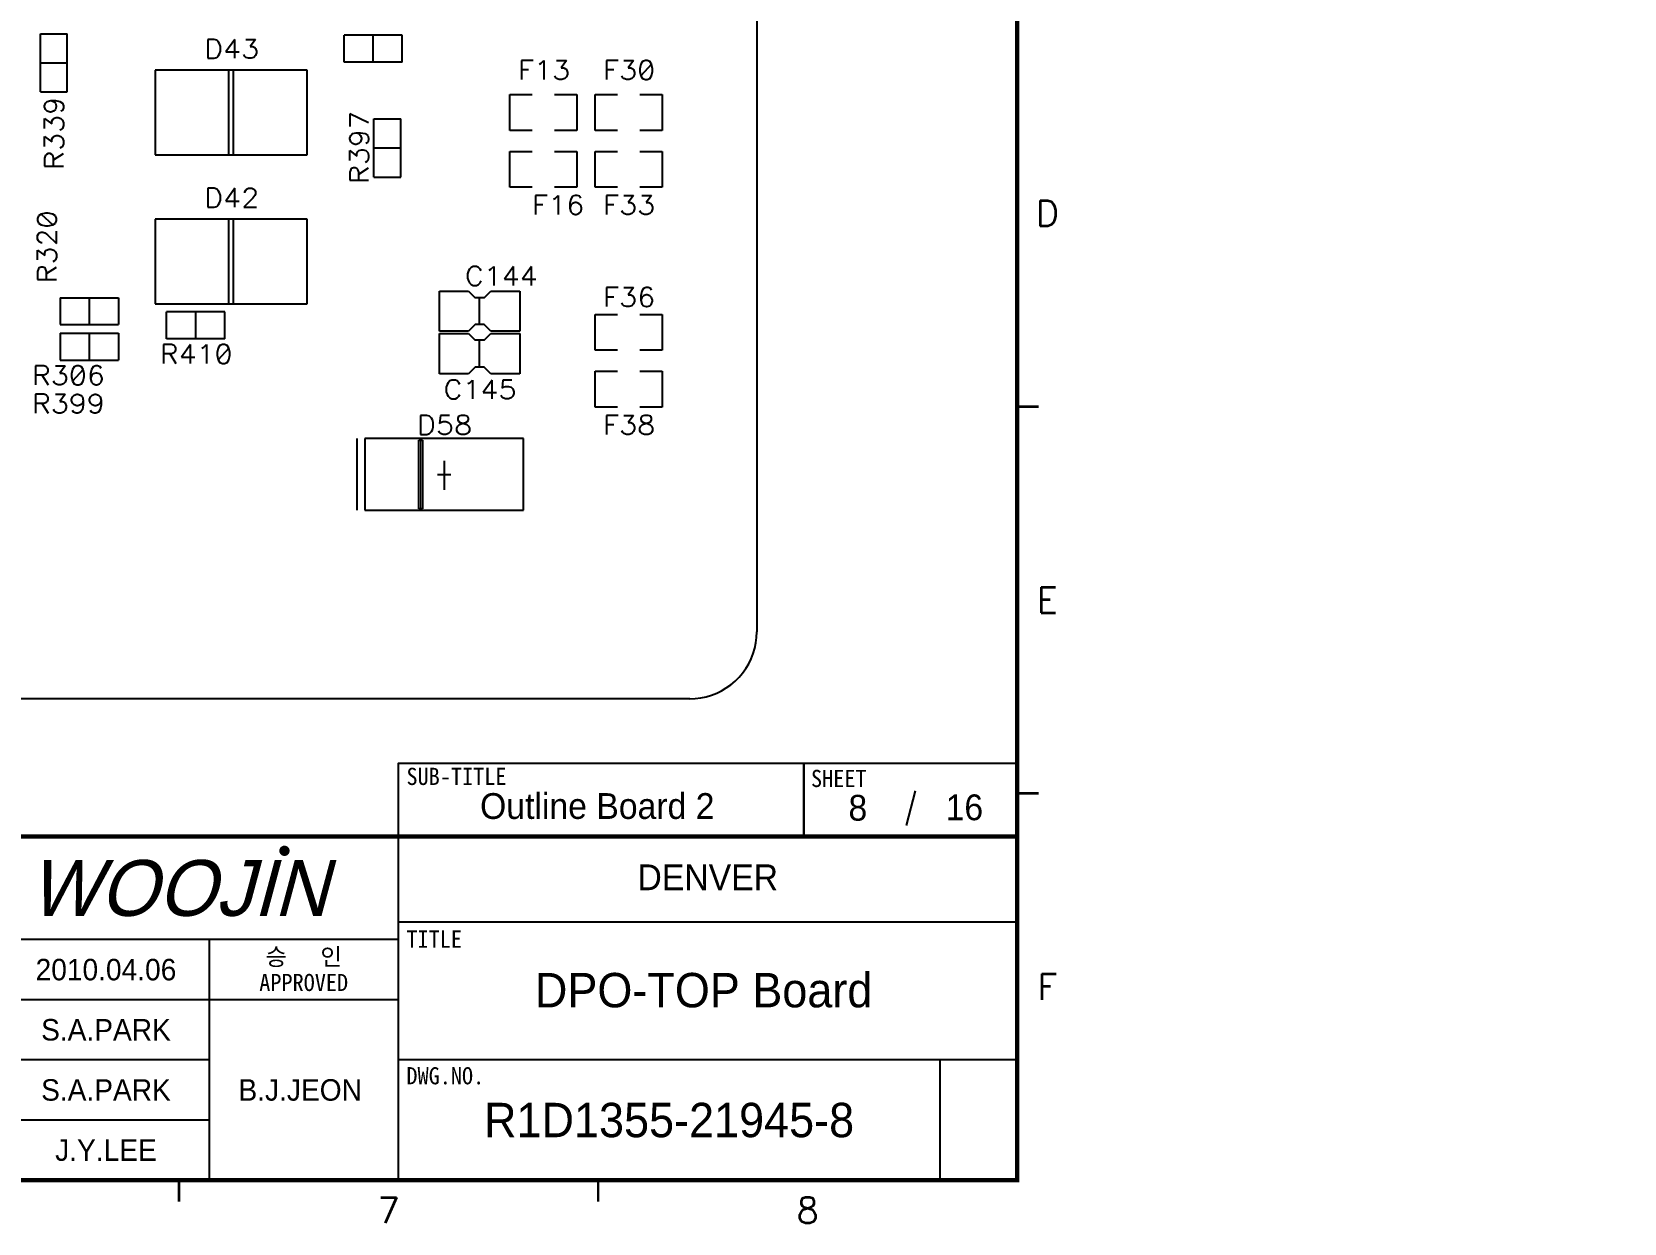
# Model space of a CAD drawing. Extents: x 295 to 953, y 10 to 290.
# Drawn here: x 767.4 to 952.6, y 10 to 148.6 of the extents above; entities that cross this region are included whole.
import ezdxf
from ezdxf.enums import TextEntityAlignment as Align

# ---------------------------------------------------------------- set-up
doc = ezdxf.new("R2010")
doc.units = 0
doc.header["$LTSCALE"] = 5
doc.header["$MEASUREMENT"] = 0
doc.layers.get('0').update_dxf_attribs({"linetype": 'CONTINUOUS', "lineweight": 25})
doc.layers.add('4', color=4, linetype='CONTINUOUS', lineweight=18)
doc.layers.add('6', color=6, linetype='CONTINUOUS', lineweight=13)
for name, color, linetype in [('DV-DPO-A6_BSK', 2, 'CONTINUOUS'), ('SHEET', 3, 'CONTINUOUS'), ('문자', 4, 'CONTINUOUS'), ('테두리', 3, 'CONTINUOUS')]:
    doc.layers.add(name, color=color, linetype=linetype)
doc.styles.add('MARK', font='ARLRDBD.TTF')
doc.styles.get("Standard").update_dxf_attribs({"font": 'simplex.shx'})
doc.styles.add('굴림', font='')
doc.styles.add('굴림체', font='')
doc.styles.get('굴림').set_extended_font_data('Gulim')
doc.styles.get('굴림체').set_extended_font_data('GulimChe')

# ---------------------------------------------------------------- blocks, each defined once
blk = doc.blocks.new('B')
at = {"layer": '문자'}
blk.add_hatch(color=256, dxfattribs=at).paths.add_polyline_path([(13.79, 10), (15.31, 6), (16.84, 10)])
at = {"color": 4, "const_width": 0.6}
blk.add_lwpolyline([(48.46, 10.32, 1), (49.06, 10.32, 1)], format="xyb", close=True, dxfattribs=at)
at = {"layer": '문자'}
for p, q in [((10.73, 2), (7.68, 10)), ((7.68, 10), (10.09, 10)), ((11.94, 5.16), (10.09, 10)), ((10.73, 10), (13.15, 10)), ((13.79, 2), (10.73, 10)), ((14.99, 5.16), (13.15, 10)), ((13.79, 10), (16.84, 10)), ((15.31, 6), (13.79, 10)), ((16.84, 10), (15.31, 6)), ((11.94, 5.16), (10.73, 2)), ((14.99, 5.16), (13.79, 2))]:
    blk.add_line(p, q, dxfattribs=at)
at = {"layer": '문자', "style": 'MARK', "oblique": 15}
blk.add_text('WOOJIN', height=6.5, dxfattribs=at).set_placement((36.4, 6), align=Align.MIDDLE_CENTER)
blk = doc.blocks.new('C')
at = {"layer": 'SHEET'}
for p, q in [((393.14, 60.3), (392.07, 56.28)), ((333, 55), (333, 15)), ((405, 45), (333, 45)), ((333, 43), (247, 43)), ((311, 43), (311, 15)), ((333, 36), (247, 36)), ((311, 29), (247, 29)), ((405, 29), (333, 29)), ((396, 29), (396, 15)), ((311, 22), (227, 22))]:
    blk.add_line(p, q, dxfattribs=at)
for points in [[(333, 55), (380.19, 55), (380.19, 63.49), (333, 63.49)], [(380.19, 55), (405, 55), (405, 63.49), (380.19, 63.49)]]:
    blk.add_lwpolyline(points, close=True, dxfattribs=at)
at = {"layer": '테두리'}
blk.add_line((405, 285), (405, 15), dxfattribs=at)
for points, const_width in [([(15, 285), (15, 15), (405, 15), (405, 285), (15, 285)], 0.5), ([(407.5, 105), (405, 105)], 0.3), ([(407.5, 60), (405, 60)], 0.3), ([(15, 55), (405, 55)], 0.5), ([(307.5, 12.5), (307.5, 15)], 0.3), ([(356.25, 12.5), (356.25, 15)], 0.3)]:
    blk.add_lwpolyline(points, dxfattribs=dict(at, const_width=const_width))
blk.add_blockref('B', (271, 43))
at = {"layer": '문자'}
for s, p in [('D', (408.5, 127.5)), ('E', (408.5, 82.5)), ('F', (408.5, 37.5)), ('7', (331.88, 11.5)), ('8', (380.62, 11.5))]:
    blk.add_text(s, height=3, dxfattribs=at).set_placement(p, align=Align.MIDDLE)
at = {"layer": '문자', "style": '굴림체'}
for s, p in [('SUB-TITLE', (339.77, 61.98)), ('SHEET', (384.24, 61.74)), ('승   인', (322, 41)), ('APPROVED', (322, 38))]:
    blk.add_text(s, height=2, dxfattribs=at).set_placement(p, align=Align.MIDDLE_CENTER)
for s, p in [('TITLE', (333.95, 42.05)), ('DWG.NO.', (333.95, 26.15))]:
    blk.add_text(s, height=2, dxfattribs=at).set_placement(p)

msp = doc.modelspace()

# ---------------------------------------------------------------- linework, layer by layer
at = {"layer": 'DV-DPO-A6_BSK', "color": 7}
for p, q in [((851.68, 267.3), (851.68, 78.8)), ((768.35, 141.62), (768.35, 148.38)), ((768.35, 148.38), (771.47, 148.38)), ((771.47, 141.62), (771.47, 148.38)), ((810.44, 148.21), (803.68, 148.21)), ((803.68, 145.09), (803.68, 148.21)), ((807.05, 145.09), (807.05, 148.21)), ((810.44, 145.09), (810.44, 148.21)), ((787.82, 147.73), (787.82, 145.53)), ((788.56, 147.73), (787.82, 147.73)), ((788.87, 147.63), (788.56, 147.73)), ((789.08, 147.41), (788.87, 147.63)), ((789.18, 147.2), (789.08, 147.41)), ((789.29, 146.89), (789.18, 147.2)), ((789.18, 146.05), (789.29, 146.36)), ((789.29, 146.36), (789.29, 146.89)), ((790.97, 147.73), (789.92, 146.26)), ((790.97, 145.53), (790.97, 147.73)), ((792.23, 147.73), (793.38, 147.73)), ((793.38, 147.73), (792.75, 146.89)), ((792.75, 146.89), (793.07, 146.89)), ((793.07, 146.89), (793.28, 146.79)), ((793.28, 146.79), (793.38, 146.68)), ((793.38, 146.68), (793.48, 146.36)), ((793.48, 146.36), (793.48, 146.16)), ((768.35, 145), (771.47, 145)), ((787.82, 145.53), (788.56, 145.53)), ((788.56, 145.53), (788.87, 145.63)), ((788.87, 145.63), (789.08, 145.84)), ((789.08, 145.84), (789.18, 146.05)), ((789.92, 146.26), (791.49, 146.26)), ((792.12, 145.74), (792.02, 145.95)), ((792.23, 145.63), (792.12, 145.74)), ((792.54, 145.53), (792.23, 145.63)), ((792.86, 145.53), (792.54, 145.53)), ((793.17, 145.63), (792.86, 145.53)), ((793.38, 145.84), (793.17, 145.63)), ((793.48, 146.16), (793.38, 145.84)), ((810.44, 145.09), (803.68, 145.09)), ((825.66, 145.26), (824.3, 145.26)), ((824.3, 145.26), (824.3, 143.05)), ((826.4, 144.84), (826.61, 144.94)), ((826.61, 144.94), (826.92, 145.26)), ((826.92, 145.26), (826.92, 143.05)), ((828.39, 145.26), (829.55, 145.26)), ((829.55, 145.26), (828.92, 144.42)), ((835.57, 145.26), (834.2, 145.26)), ((834.2, 145.26), (834.2, 143.05)), ((836.2, 145.26), (837.35, 145.26)), ((837.35, 145.26), (836.73, 144.42)), ((838.19, 144.84), (838.09, 144.31)), ((838.4, 145.15), (838.19, 144.84)), ((839.45, 144.84), (838.19, 143.47)), ((838.72, 145.26), (838.4, 145.15)), ((838.93, 145.26), (838.72, 145.26)), ((839.24, 145.15), (838.93, 145.26)), ((839.45, 144.84), (839.24, 145.15)), ((839.56, 144.31), (839.45, 144.84)), ((799.39, 144.16), (781.71, 144.16)), ((781.71, 144.16), (781.71, 134.28)), ((790.29, 134.28), (790.28, 144.16)), ((790.8, 134.28), (790.81, 144.16)), ((799.39, 134.28), (799.39, 144.16)), ((824.3, 144.21), (825.14, 144.21)), ((828.29, 143.26), (828.18, 143.47)), ((828.39, 143.16), (828.29, 143.26)), ((828.71, 143.05), (828.39, 143.16)), ((829.02, 143.05), (828.71, 143.05)), ((828.92, 144.42), (829.23, 144.42)), ((829.34, 143.16), (829.02, 143.05)), ((829.23, 144.42), (829.44, 144.31)), ((829.55, 143.37), (829.34, 143.16)), ((829.44, 144.31), (829.55, 144.21)), ((829.55, 144.21), (829.65, 143.89)), ((829.65, 143.68), (829.55, 143.37)), ((829.65, 143.89), (829.65, 143.68)), ((834.2, 144.21), (835.04, 144.21)), ((836.09, 143.26), (835.99, 143.47)), ((836.2, 143.16), (836.09, 143.26)), ((836.51, 143.05), (836.2, 143.16)), ((836.83, 143.05), (836.51, 143.05)), ((836.73, 144.42), (837.04, 144.42)), ((837.14, 143.16), (836.83, 143.05)), ((837.04, 144.42), (837.25, 144.31)), ((837.35, 143.37), (837.14, 143.16)), ((837.25, 144.31), (837.35, 144.21)), ((837.35, 144.21), (837.46, 143.89)), ((837.46, 143.68), (837.35, 143.37)), ((837.46, 143.89), (837.46, 143.68)), ((838.09, 144.31), (838.09, 143.99)), ((838.09, 143.99), (838.19, 143.47)), ((838.19, 143.47), (838.4, 143.16)), ((838.4, 143.16), (838.72, 143.05)), ((838.72, 143.05), (838.93, 143.05)), ((838.93, 143.05), (839.24, 143.16)), ((839.24, 143.16), (839.45, 143.47)), ((839.45, 143.47), (839.56, 143.99)), ((839.56, 143.99), (839.56, 144.31)), ((768.35, 141.62), (771.47, 141.62)), ((822.97, 137.14), (822.97, 141.3)), ((822.97, 141.3), (825.57, 141.3)), ((828.17, 141.3), (830.77, 141.3)), ((830.77, 141.3), (830.77, 137.14)), ((832.88, 137.14), (832.88, 141.3)), ((832.88, 141.3), (835.48, 141.3)), ((838.07, 141.3), (840.68, 141.3)), ((840.68, 141.3), (840.68, 137.14)), ((768.84, 139.99), (768.95, 140.3)), ((768.84, 139.88), (768.84, 139.99)), ((768.95, 139.56), (768.84, 139.88)), ((768.95, 140.3), (769.15, 140.51)), ((769.15, 139.36), (768.95, 139.56)), ((769.15, 140.51), (769.58, 140.61)), ((769.47, 139.25), (769.15, 139.36)), ((769.58, 139.25), (769.47, 139.25)), ((769.58, 140.61), (769.89, 140.51)), ((769.58, 140.61), (770.1, 140.61)), ((769.89, 139.36), (769.58, 139.25)), ((769.89, 140.51), (770.1, 140.3)), ((770.1, 139.56), (769.89, 139.36)), ((770.1, 140.61), (770.62, 140.51)), ((770.1, 140.3), (770.2, 139.99)), ((770.2, 139.88), (770.1, 139.56)), ((770.2, 139.99), (770.2, 139.88)), ((770.62, 140.51), (770.93, 140.3)), ((770.93, 139.46), (770.73, 139.36)), ((770.93, 140.3), (771.04, 139.99)), ((771.04, 139.77), (770.93, 139.46)), ((771.04, 139.99), (771.04, 139.77)), ((806.53, 138.02), (804.34, 139.06)), ((804.34, 139.06), (804.34, 137.6)), ((768.84, 137.37), (768.84, 138.52)), ((768.84, 138.52), (769.68, 137.89)), ((769.68, 138.21), (769.78, 138.41)), ((769.68, 137.89), (769.68, 138.21)), ((769.78, 138.41), (769.89, 138.52)), ((769.89, 138.52), (770.2, 138.62)), ((770.2, 138.62), (770.41, 138.62)), ((770.41, 138.62), (770.73, 138.52)), ((770.82, 137.26), (770.62, 137.17)), ((770.73, 138.52), (770.93, 138.31)), ((770.93, 137.37), (770.82, 137.26)), ((770.93, 138.31), (771.04, 138)), ((771.04, 137.69), (770.93, 137.37)), ((771.04, 138), (771.04, 137.69)), ((807.15, 131.71), (807.15, 138.47)), ((807.15, 138.47), (810.27, 138.47)), ((810.27, 131.71), (810.27, 138.47)), ((825.57, 137.14), (822.97, 137.14)), ((830.77, 137.14), (828.17, 137.14)), ((835.48, 137.14), (832.88, 137.14)), ((840.68, 137.14), (838.07, 137.14)), ((768.84, 135.28), (768.84, 136.43)), ((768.84, 136.43), (769.68, 135.81)), ((769.68, 136.12), (769.78, 136.33)), ((769.68, 135.81), (769.68, 136.12)), ((769.78, 136.33), (769.89, 136.43)), ((769.89, 136.43), (770.2, 136.54)), ((770.2, 136.54), (770.41, 136.54)), ((770.41, 136.54), (770.73, 136.43)), ((770.73, 136.43), (770.93, 136.22)), ((770.93, 135.28), (770.82, 135.18)), ((770.93, 136.22), (771.04, 135.91)), ((771.04, 135.59), (770.93, 135.28)), ((771.04, 135.91), (771.04, 135.59)), ((804.34, 136.24), (804.45, 136.56)), ((804.34, 136.14), (804.34, 136.24)), ((804.45, 135.82), (804.34, 136.14)), ((804.45, 136.56), (804.65, 136.76)), ((804.65, 135.61), (804.45, 135.82)), ((804.65, 136.76), (805.07, 136.87)), ((804.97, 135.51), (804.65, 135.61)), ((805.07, 135.51), (804.97, 135.51)), ((805.07, 136.87), (805.38, 136.76)), ((805.07, 136.87), (805.59, 136.87)), ((805.38, 135.61), (805.07, 135.51)), ((805.38, 136.76), (805.59, 136.56)), ((805.59, 135.82), (805.38, 135.61)), ((805.59, 136.87), (806.12, 136.76)), ((805.59, 136.56), (805.69, 136.24)), ((805.69, 136.14), (805.59, 135.82)), ((805.69, 136.24), (805.69, 136.14)), ((806.12, 136.76), (806.43, 136.56)), ((806.43, 135.72), (806.22, 135.61)), ((806.43, 136.56), (806.53, 136.24)), ((806.53, 136.04), (806.43, 135.72)), ((806.53, 136.24), (806.53, 136.04)), ((768.95, 134.24), (768.84, 133.92)), ((768.84, 133.92), (768.84, 132.99)), ((769.05, 134.34), (768.95, 134.24)), ((769.26, 134.44), (769.05, 134.34)), ((769.47, 134.44), (769.26, 134.44)), ((769.68, 134.34), (769.47, 134.44)), ((769.78, 134.24), (769.68, 134.34)), ((769.89, 133.92), (769.78, 134.24)), ((769.89, 133.71), (771.04, 134.44)), ((769.89, 132.99), (769.89, 133.92)), ((770.82, 135.18), (770.62, 135.07)), ((781.71, 134.28), (799.39, 134.28)), ((804.34, 133.63), (804.34, 134.78)), ((804.34, 134.78), (805.17, 134.15)), ((805.17, 134.46), (805.28, 134.68)), ((805.17, 134.15), (805.17, 134.46)), ((805.28, 134.68), (805.38, 134.78)), ((805.38, 134.78), (805.69, 134.89)), ((805.69, 134.89), (805.91, 134.89)), ((805.91, 134.89), (806.22, 134.78)), ((806.32, 133.53), (806.12, 133.42)), ((806.22, 134.78), (806.43, 134.57)), ((806.43, 133.63), (806.32, 133.53)), ((806.43, 134.57), (806.53, 134.26)), ((806.53, 133.94), (806.43, 133.63)), ((806.53, 134.26), (806.53, 133.94)), ((807.15, 135.09), (810.27, 135.09)), ((822.97, 130.54), (822.97, 134.7)), ((822.97, 134.7), (825.57, 134.7)), ((828.17, 134.7), (830.77, 134.7)), ((830.77, 134.7), (830.77, 130.54)), ((832.88, 130.54), (832.88, 134.7)), ((832.88, 134.7), (835.48, 134.7)), ((838.07, 134.7), (840.68, 134.7)), ((840.68, 134.7), (840.68, 130.54)), ((768.84, 132.99), (771.04, 132.99)), ((804.45, 132.59), (804.34, 132.27)), ((804.34, 132.27), (804.34, 131.33)), ((804.54, 132.69), (804.45, 132.59)), ((804.76, 132.79), (804.54, 132.69)), ((804.97, 132.79), (804.76, 132.79)), ((805.17, 132.69), (804.97, 132.79)), ((805.28, 132.59), (805.17, 132.69)), ((805.38, 132.27), (805.28, 132.59)), ((805.38, 132.06), (806.53, 132.79)), ((805.38, 131.33), (805.38, 132.27)), ((807.15, 131.71), (810.27, 131.71)), ((787.82, 130.4), (787.82, 128.19)), ((788.56, 130.4), (787.82, 130.4)), ((788.87, 130.29), (788.56, 130.4)), ((789.08, 130.08), (788.87, 130.29)), ((789.18, 129.87), (789.08, 130.08)), ((789.29, 129.56), (789.18, 129.87)), ((790.97, 130.4), (789.92, 128.92)), ((790.97, 128.19), (790.97, 130.4)), ((792.12, 129.97), (792.23, 130.19)), ((792.12, 129.87), (792.12, 129.97)), ((792.23, 130.19), (792.33, 130.29)), ((792.33, 130.29), (792.54, 130.4)), ((792.54, 130.4), (792.96, 130.4)), ((792.96, 130.4), (793.17, 130.29)), ((793.17, 130.29), (793.28, 130.19)), ((793.28, 130.19), (793.38, 129.97)), ((793.38, 129.77), (793.28, 129.56)), ((793.38, 129.97), (793.38, 129.77)), ((804.34, 131.33), (806.53, 131.33)), ((825.57, 130.54), (822.97, 130.54)), ((830.77, 130.54), (828.17, 130.54)), ((835.48, 130.54), (832.88, 130.54)), ((840.68, 130.54), (838.07, 130.54)), ((787.82, 128.19), (788.56, 128.19)), ((788.56, 128.19), (788.87, 128.3)), ((788.87, 128.3), (789.08, 128.51)), ((789.08, 128.51), (789.18, 128.72)), ((789.18, 128.72), (789.29, 129.03)), ((789.29, 129.03), (789.29, 129.56)), ((789.92, 128.92), (791.49, 128.92)), ((793.07, 129.24), (792.02, 128.19)), ((792.02, 128.19), (793.48, 128.19)), ((793.28, 129.56), (793.07, 129.24)), ((827.32, 129.57), (825.95, 129.57)), ((825.95, 129.57), (825.95, 127.37)), ((825.95, 128.52), (826.79, 128.52)), ((828.05, 129.15), (828.26, 129.26)), ((828.26, 129.26), (828.57, 129.57)), ((828.57, 129.57), (828.57, 127.37)), ((830.04, 129.15), (829.94, 128.63)), ((829.94, 128.63), (829.94, 128.1)), ((830.04, 128.42), (829.94, 128.1)), ((829.94, 128.1), (830.04, 127.68)), ((830.25, 129.47), (830.04, 129.15)), ((830.25, 128.63), (830.04, 128.42)), ((830.57, 129.57), (830.25, 129.47)), ((830.57, 128.73), (830.25, 128.63)), ((830.78, 129.57), (830.57, 129.57)), ((830.67, 128.73), (830.57, 128.73)), ((830.99, 128.63), (830.67, 128.73)), ((831.09, 129.47), (830.78, 129.57)), ((831.2, 128.42), (830.99, 128.63)), ((831.2, 129.26), (831.09, 129.47)), ((831.3, 128.1), (831.2, 128.42)), ((831.2, 127.68), (831.3, 128)), ((831.3, 128), (831.3, 128.1)), ((835.57, 129.57), (834.2, 129.57)), ((834.2, 129.57), (834.2, 127.37)), ((834.2, 128.52), (835.04, 128.52)), ((836.2, 129.57), (837.35, 129.57)), ((837.35, 129.57), (836.73, 128.73)), ((836.73, 128.73), (837.04, 128.73)), ((837.04, 128.73), (837.25, 128.63)), ((837.25, 128.63), (837.35, 128.52)), ((837.35, 128.52), (837.46, 128.21)), ((837.46, 128), (837.35, 127.68)), ((837.46, 128.21), (837.46, 128)), ((838.3, 129.57), (839.45, 129.57)), ((839.45, 129.57), (838.83, 128.73)), ((838.83, 128.73), (839.14, 128.73)), ((839.14, 128.73), (839.35, 128.63)), ((839.35, 128.63), (839.45, 128.52)), ((839.45, 128.52), (839.56, 128.21)), ((839.56, 128), (839.45, 127.68)), ((839.56, 128.21), (839.56, 128)), ((768.12, 127.19), (768.02, 126.88)), ((768.02, 126.88), (768.02, 126.67)), ((768.02, 126.67), (768.12, 126.35)), ((768.43, 127.4), (768.12, 127.19)), ((768.12, 126.35), (768.43, 126.15)), ((768.96, 127.5), (768.43, 127.4)), ((768.43, 127.4), (769.79, 126.15)), ((768.43, 126.15), (768.96, 126.04)), ((769.27, 127.5), (768.96, 127.5)), ((768.96, 126.04), (769.27, 126.04)), ((769.79, 127.4), (769.27, 127.5)), ((769.27, 126.04), (769.79, 126.15)), ((770.1, 127.19), (769.79, 127.4)), ((769.79, 126.15), (770.1, 126.35)), ((770.21, 126.88), (770.1, 127.19)), ((770.1, 126.35), (770.21, 126.67)), ((770.21, 126.67), (770.21, 126.88)), ((799.39, 126.82), (781.71, 126.82)), ((781.71, 126.82), (781.71, 116.94)), ((790.29, 116.94), (790.28, 126.82)), ((790.8, 116.94), (790.81, 126.82)), ((799.39, 116.94), (799.39, 126.82)), ((830.04, 127.68), (830.25, 127.47)), ((830.25, 127.47), (830.57, 127.37)), ((830.57, 127.37), (830.67, 127.37)), ((830.67, 127.37), (830.99, 127.47)), ((830.99, 127.47), (831.2, 127.68)), ((836.09, 127.58), (835.99, 127.79)), ((836.2, 127.47), (836.09, 127.58)), ((836.51, 127.37), (836.2, 127.47)), ((836.83, 127.37), (836.51, 127.37)), ((837.14, 127.47), (836.83, 127.37)), ((837.35, 127.68), (837.14, 127.47)), ((838.19, 127.58), (838.09, 127.79)), ((838.3, 127.47), (838.19, 127.58)), ((838.61, 127.37), (838.3, 127.47)), ((838.93, 127.37), (838.61, 127.37)), ((839.24, 127.47), (838.93, 127.37)), ((839.45, 127.68), (839.24, 127.47)), ((768.02, 124.9), (768.12, 125.11)), ((768.02, 124.48), (768.02, 124.9)), ((768.12, 124.27), (768.02, 124.48)), ((768.12, 125.11), (768.22, 125.21)), ((768.22, 124.16), (768.12, 124.27)), ((768.22, 125.21), (768.43, 125.31)), ((768.43, 124.06), (768.22, 124.16)), ((768.43, 125.31), (768.65, 125.31)), ((768.65, 125.31), (768.85, 125.21)), ((768.85, 125.21), (769.17, 125)), ((769.17, 125), (770.21, 123.96)), ((770.21, 123.96), (770.21, 125.42)), ((768.02, 122.08), (768.02, 123.22)), ((768.02, 123.22), (768.85, 122.6)), ((768.54, 124.06), (768.43, 124.06)), ((768.85, 122.91), (768.96, 123.12)), ((768.85, 122.6), (768.85, 122.91)), ((768.96, 123.12), (769.06, 123.22)), ((769.06, 123.22), (769.37, 123.33)), ((769.37, 123.33), (769.58, 123.33)), ((769.58, 123.33), (769.9, 123.22)), ((769.9, 123.22), (770.1, 123.01)), ((770.1, 123.01), (770.21, 122.7)), ((770.21, 122.39), (770.1, 122.08)), ((770.21, 122.7), (770.21, 122.39)), ((768.12, 121.03), (768.02, 120.71)), ((768.02, 120.71), (768.02, 119.78)), ((768.22, 121.13), (768.12, 121.03)), ((768.43, 121.24), (768.22, 121.13)), ((768.65, 121.24), (768.43, 121.24)), ((768.85, 121.13), (768.65, 121.24)), ((768.96, 121.03), (768.85, 121.13)), ((769.06, 120.71), (768.96, 121.03)), ((769.06, 120.5), (770.21, 121.24)), ((769.06, 119.78), (769.06, 120.71)), ((770, 121.97), (769.79, 121.86)), ((770.1, 122.08), (770, 121.97)), ((818.16, 120.78), (818.05, 120.46)), ((818.05, 120.46), (818.05, 119.94)), ((818.26, 120.99), (818.16, 120.78)), ((818.47, 121.2), (818.26, 120.99)), ((818.68, 121.3), (818.47, 121.2)), ((819.09, 121.3), (818.68, 121.3)), ((819.3, 121.2), (819.09, 121.3)), ((819.52, 120.99), (819.3, 121.2)), ((819.62, 120.78), (819.52, 120.99)), ((820.56, 120.89), (820.76, 120.99)), ((820.76, 120.99), (821.08, 121.3)), ((821.08, 121.3), (821.08, 119.11)), ((823.38, 121.3), (822.34, 119.84)), ((823.38, 119.11), (823.38, 121.3)), ((825.47, 121.3), (824.42, 119.84)), ((825.47, 119.11), (825.47, 121.3)), ((768.02, 119.78), (770.21, 119.78)), ((818.05, 119.94), (818.16, 119.63)), ((818.16, 119.63), (818.26, 119.42)), ((818.26, 119.42), (818.47, 119.22)), ((818.47, 119.22), (818.68, 119.11)), ((818.68, 119.11), (819.09, 119.11)), ((819.09, 119.11), (819.3, 119.22)), ((819.3, 119.22), (819.52, 119.42)), ((819.52, 119.42), (819.62, 119.63)), ((822.34, 119.84), (823.9, 119.84)), ((824.42, 119.84), (825.99, 119.84)), ((835.57, 118.84), (834.2, 118.84)), ((834.2, 118.84), (834.2, 116.63)), ((836.2, 118.84), (837.35, 118.84)), ((837.35, 118.84), (836.73, 118)), ((838.51, 118.73), (838.3, 118.42)), ((838.83, 118.84), (838.51, 118.73)), ((839.03, 118.84), (838.83, 118.84)), ((839.35, 118.73), (839.03, 118.84)), ((839.45, 118.53), (839.35, 118.73)), ((770.66, 117.67), (777.42, 117.67)), ((770.66, 117.67), (770.66, 114.55)), ((774.03, 117.67), (774.03, 114.55)), ((777.42, 117.67), (777.42, 114.55)), ((781.71, 116.94), (799.39, 116.94)), ((814.76, 113.77), (814.76, 118.45)), ((814.76, 118.45), (818.14, 118.45)), ((818.14, 118.45), (818.92, 117.67)), ((819.96, 117.67), (818.92, 117.67)), ((819.44, 114.55), (819.44, 117.67)), ((819.96, 117.67), (820.74, 118.45)), ((820.74, 118.45), (824.12, 118.45)), ((824.12, 118.45), (824.12, 113.77)), ((834.2, 117.79), (835.04, 117.79)), ((836.09, 116.84), (835.99, 117.06)), ((836.2, 116.74), (836.09, 116.84)), ((836.51, 116.63), (836.2, 116.74)), ((836.73, 118), (837.04, 118)), ((837.14, 116.74), (836.83, 116.63)), ((837.04, 118), (837.25, 117.9)), ((837.35, 116.95), (837.14, 116.74)), ((837.25, 117.9), (837.35, 117.79)), ((837.35, 117.79), (837.46, 117.48)), ((837.46, 117.27), (837.35, 116.95)), ((837.46, 117.48), (837.46, 117.27)), ((838.3, 118.42), (838.19, 117.9)), ((838.19, 117.9), (838.19, 117.37)), ((838.3, 117.68), (838.19, 117.37)), ((838.19, 117.37), (838.3, 116.95)), ((838.51, 117.9), (838.3, 117.68)), ((838.3, 116.95), (838.51, 116.74)), ((838.83, 118), (838.51, 117.9)), ((838.51, 116.74), (838.83, 116.63)), ((838.93, 118), (838.83, 118)), ((839.24, 117.9), (838.93, 118)), ((838.93, 116.63), (839.24, 116.74)), ((839.45, 117.68), (839.24, 117.9)), ((839.24, 116.74), (839.45, 116.95)), ((839.56, 117.37), (839.45, 117.68)), ((839.45, 116.95), (839.56, 117.27)), ((839.56, 117.27), (839.56, 117.37)), ((789.8, 116.02), (783.04, 116.02)), ((783.04, 112.9), (783.04, 116.02)), ((786.42, 112.9), (786.42, 116.02)), ((789.8, 112.9), (789.8, 116.02)), ((832.88, 111.55), (832.88, 115.71)), ((832.88, 115.71), (835.48, 115.71)), ((836.83, 116.63), (836.51, 116.63)), ((838.07, 115.71), (840.68, 115.71)), ((838.83, 116.63), (838.93, 116.63)), ((840.68, 115.71), (840.68, 111.55)), ((770.66, 114.55), (777.42, 114.55)), ((770.66, 113.54), (777.42, 113.54)), ((770.66, 113.54), (770.66, 110.42)), ((774.03, 113.54), (774.03, 110.42)), ((777.42, 113.54), (777.42, 110.42)), ((818.14, 113.77), (814.76, 113.77)), ((814.76, 108.81), (814.76, 113.5)), ((814.76, 113.5), (818.14, 113.5)), ((818.92, 114.55), (818.14, 113.77)), ((818.14, 113.5), (818.92, 112.72)), ((819.96, 114.55), (818.92, 114.55)), ((820.74, 113.77), (819.96, 114.55)), ((819.96, 112.72), (820.74, 113.5)), ((824.12, 113.77), (820.74, 113.77)), ((820.74, 113.5), (824.12, 113.5)), ((824.12, 113.5), (824.12, 108.81)), ((783.6, 112.22), (782.66, 112.22)), ((782.66, 112.22), (782.66, 110.03)), ((782.66, 111.18), (783.6, 111.18)), ((789.8, 112.9), (783.04, 112.9)), ((783.39, 111.18), (784.12, 110.03)), ((783.91, 112.12), (783.6, 112.22)), ((783.6, 111.18), (783.91, 111.28)), ((784.02, 112.01), (783.91, 112.12)), ((783.91, 111.28), (784.02, 111.38)), ((784.12, 111.81), (784.02, 112.01)), ((784.02, 111.38), (784.12, 111.59)), ((784.12, 111.59), (784.12, 111.81)), ((785.8, 112.22), (784.75, 110.76)), ((785.8, 110.03), (785.8, 112.22)), ((787.15, 111.81), (787.36, 111.91)), ((787.36, 111.91), (787.67, 112.22)), ((787.67, 112.22), (787.67, 110.03)), ((789.03, 111.81), (788.93, 111.28)), ((788.93, 111.28), (788.93, 110.97)), ((789.24, 112.12), (789.03, 111.81)), ((790.29, 111.81), (789.03, 110.45)), ((789.55, 112.22), (789.24, 112.12)), ((789.77, 112.22), (789.55, 112.22)), ((790.08, 112.12), (789.77, 112.22)), ((790.29, 111.81), (790.08, 112.12)), ((790.39, 111.28), (790.29, 111.81)), ((790.39, 110.97), (790.39, 111.28)), ((819.96, 112.72), (818.92, 112.72)), ((819.44, 109.59), (819.44, 112.72)), ((835.48, 111.55), (832.88, 111.55)), ((840.68, 111.55), (838.07, 111.55)), ((768.74, 109.75), (767.8, 109.75)), ((767.8, 109.75), (767.8, 107.55)), ((769.05, 109.64), (768.74, 109.75)), ((769.16, 109.53), (769.05, 109.64)), ((769.26, 109.33), (769.16, 109.53)), ((769.26, 109.12), (769.26, 109.33)), ((770.1, 109.75), (771.25, 109.75)), ((771.25, 109.75), (770.62, 108.91)), ((770.66, 110.42), (777.42, 110.42)), ((772.09, 109.33), (771.98, 108.81)), ((772.29, 109.64), (772.09, 109.33)), ((773.33, 109.33), (772.09, 107.97)), ((772.61, 109.75), (772.29, 109.64)), ((772.81, 109.75), (772.61, 109.75)), ((773.13, 109.64), (772.81, 109.75)), ((773.33, 109.33), (773.13, 109.64)), ((773.44, 108.81), (773.33, 109.33)), ((774.28, 109.33), (774.17, 108.81)), ((774.48, 109.64), (774.28, 109.33)), ((774.8, 109.75), (774.48, 109.64)), ((775.01, 109.75), (774.8, 109.75)), ((775.32, 109.64), (775.01, 109.75)), ((775.43, 109.44), (775.32, 109.64)), ((784.75, 110.76), (786.32, 110.76)), ((788.93, 110.97), (789.03, 110.45)), ((789.03, 110.45), (789.24, 110.14)), ((789.24, 110.14), (789.55, 110.03)), ((789.55, 110.03), (789.77, 110.03)), ((789.77, 110.03), (790.08, 110.14)), ((790.08, 110.14), (790.29, 110.45)), ((790.29, 110.45), (790.39, 110.97)), ((818.92, 109.59), (818.14, 108.81)), ((819.96, 109.59), (818.92, 109.59)), ((820.74, 108.81), (819.96, 109.59)), ((767.8, 108.7), (768.74, 108.7)), ((768.53, 108.7), (769.26, 107.55)), ((768.74, 108.7), (769.05, 108.81)), ((769.05, 108.81), (769.16, 108.91)), ((769.16, 108.91), (769.26, 109.12)), ((769.99, 107.76), (769.89, 107.97)), ((770.1, 107.66), (769.99, 107.76)), ((770.41, 107.55), (770.1, 107.66)), ((770.73, 107.55), (770.41, 107.55)), ((770.62, 108.91), (770.94, 108.91)), ((771.04, 107.66), (770.73, 107.55)), ((770.94, 108.91), (771.14, 108.81)), ((771.25, 107.86), (771.04, 107.66)), ((771.14, 108.81), (771.25, 108.7)), ((771.25, 108.7), (771.35, 108.39)), ((771.35, 108.18), (771.25, 107.86)), ((771.35, 108.39), (771.35, 108.18)), ((771.98, 108.81), (771.98, 108.49)), ((771.98, 108.49), (772.09, 107.97)), ((772.09, 107.97), (772.29, 107.66)), ((772.29, 107.66), (772.61, 107.55)), ((772.61, 107.55), (772.81, 107.55)), ((772.81, 107.55), (773.13, 107.66)), ((773.13, 107.66), (773.33, 107.97)), ((773.33, 107.97), (773.44, 108.49)), ((773.44, 108.49), (773.44, 108.81)), ((774.17, 108.81), (774.17, 108.29)), ((774.28, 108.6), (774.17, 108.29)), ((774.17, 108.29), (774.28, 107.86)), ((774.48, 108.81), (774.28, 108.6)), ((774.28, 107.86), (774.48, 107.66)), ((774.8, 108.91), (774.48, 108.81)), ((774.48, 107.66), (774.8, 107.55)), ((774.91, 108.91), (774.8, 108.91)), ((774.8, 107.55), (774.91, 107.55)), ((775.22, 108.81), (774.91, 108.91)), ((774.91, 107.55), (775.22, 107.66)), ((775.43, 108.6), (775.22, 108.81)), ((775.22, 107.66), (775.43, 107.86)), ((775.53, 108.29), (775.43, 108.6)), ((775.43, 107.86), (775.53, 108.18)), ((775.53, 108.18), (775.53, 108.29)), ((818.14, 108.81), (814.76, 108.81)), ((815.68, 107.57), (815.57, 107.26)), ((815.78, 107.78), (815.68, 107.57)), ((815.99, 107.99), (815.78, 107.78)), ((816.2, 108.09), (815.99, 107.99)), ((816.62, 108.09), (816.2, 108.09)), ((816.83, 107.99), (816.62, 108.09)), ((817.04, 107.78), (816.83, 107.99)), ((817.14, 107.57), (817.04, 107.78)), ((818.08, 107.68), (818.29, 107.78)), ((818.29, 107.78), (818.6, 108.09)), ((818.6, 108.09), (818.6, 105.9)), ((820.9, 108.09), (819.86, 106.64)), ((824.12, 108.81), (820.74, 108.81)), ((820.9, 105.9), (820.9, 108.09)), ((822.16, 108.09), (822.05, 107.16)), ((823.2, 108.09), (822.16, 108.09)), ((832.88, 104.94), (832.88, 109.11)), ((832.88, 109.11), (835.48, 109.11)), ((838.07, 109.11), (840.68, 109.11)), ((840.68, 109.11), (840.68, 104.94)), ((768.74, 106.44), (767.8, 106.44)), ((767.8, 106.44), (767.8, 104.25)), ((769.05, 106.34), (768.74, 106.44)), ((769.16, 106.23), (769.05, 106.34)), ((769.05, 105.51), (769.16, 105.6)), ((769.26, 106.03), (769.16, 106.23)), ((769.16, 105.6), (769.26, 105.82)), ((769.26, 105.82), (769.26, 106.03)), ((770.1, 106.44), (771.25, 106.44)), ((771.25, 106.44), (770.62, 105.6)), ((770.62, 105.6), (770.94, 105.6)), ((770.94, 105.6), (771.14, 105.51)), ((771.98, 105.82), (772.09, 106.13)), ((771.98, 105.71), (771.98, 105.82)), ((772.09, 105.4), (771.98, 105.71)), ((772.09, 106.13), (772.29, 106.34)), ((772.29, 106.34), (772.61, 106.44)), ((772.61, 106.44), (772.71, 106.44)), ((772.71, 106.44), (773.02, 106.34)), ((773.02, 106.34), (773.24, 106.13)), ((773.24, 106.13), (773.33, 105.71)), ((773.33, 105.71), (773.24, 105.4)), ((773.33, 105.71), (773.33, 105.19)), ((774.07, 105.82), (774.17, 106.13)), ((774.07, 105.71), (774.07, 105.82)), ((774.17, 105.4), (774.07, 105.71)), ((774.17, 106.13), (774.38, 106.34)), ((774.38, 106.34), (774.69, 106.44)), ((774.69, 106.44), (774.8, 106.44)), ((774.8, 106.44), (775.11, 106.34)), ((775.11, 106.34), (775.32, 106.13)), ((775.32, 106.13), (775.43, 105.71)), ((775.43, 105.71), (775.32, 105.4)), ((775.43, 105.71), (775.43, 105.19)), ((815.57, 107.26), (815.57, 106.73)), ((815.57, 106.73), (815.68, 106.42)), ((815.68, 106.42), (815.78, 106.21)), ((815.78, 106.21), (815.99, 106.01)), ((815.99, 106.01), (816.2, 105.9)), ((816.2, 105.9), (816.62, 105.9)), ((816.62, 105.9), (816.83, 106.01)), ((816.83, 106.01), (817.04, 106.21)), ((817.04, 106.21), (817.14, 106.42)), ((819.86, 106.64), (821.42, 106.64)), ((822.05, 106.11), (821.95, 106.32)), ((822.05, 107.16), (822.16, 107.26)), ((822.16, 106.01), (822.05, 106.11)), ((822.16, 107.26), (822.47, 107.36)), ((822.47, 105.9), (822.16, 106.01)), ((822.47, 107.36), (822.79, 107.36)), ((822.79, 105.9), (822.47, 105.9)), ((822.79, 107.36), (823.1, 107.26)), ((823.1, 106.01), (822.79, 105.9)), ((823.1, 107.26), (823.31, 107.05)), ((823.31, 106.21), (823.1, 106.01)), ((823.31, 107.05), (823.41, 106.73)), ((823.41, 106.53), (823.31, 106.21)), ((823.41, 106.73), (823.41, 106.53)), ((767.8, 105.4), (768.74, 105.4)), ((768.53, 105.4), (769.26, 104.25)), ((768.74, 105.4), (769.05, 105.51)), ((769.99, 104.46), (769.89, 104.67)), ((770.1, 104.36), (769.99, 104.46)), ((770.41, 104.25), (770.1, 104.36)), ((770.73, 104.25), (770.41, 104.25)), ((771.04, 104.36), (770.73, 104.25)), ((771.25, 104.56), (771.04, 104.36)), ((771.14, 105.51), (771.25, 105.4)), ((771.25, 105.4), (771.35, 105.08)), ((771.35, 104.88), (771.25, 104.56)), ((771.35, 105.08), (771.35, 104.88)), ((772.29, 105.19), (772.09, 105.4)), ((772.19, 104.36), (772.09, 104.56)), ((772.5, 104.25), (772.19, 104.36)), ((772.61, 105.08), (772.29, 105.19)), ((772.71, 104.25), (772.5, 104.25)), ((772.71, 105.08), (772.61, 105.08)), ((773.02, 105.19), (772.71, 105.08)), ((773.02, 104.36), (772.71, 104.25)), ((773.24, 105.4), (773.02, 105.19)), ((773.24, 104.67), (773.02, 104.36)), ((773.33, 105.19), (773.24, 104.67)), ((774.38, 105.19), (774.17, 105.4)), ((774.28, 104.36), (774.17, 104.56)), ((774.59, 104.25), (774.28, 104.36)), ((774.69, 105.08), (774.38, 105.19)), ((774.8, 104.25), (774.59, 104.25)), ((774.8, 105.08), (774.69, 105.08)), ((775.11, 105.19), (774.8, 105.08)), ((775.11, 104.36), (774.8, 104.25)), ((775.32, 105.4), (775.11, 105.19)), ((775.32, 104.67), (775.11, 104.36)), ((775.43, 105.19), (775.32, 104.67)), ((812.58, 103.98), (812.58, 101.77)), ((813.32, 103.98), (812.58, 103.98)), ((813.63, 103.87), (813.32, 103.98)), ((813.84, 103.66), (813.63, 103.87)), ((814.89, 103.98), (814.79, 103.04)), ((815.94, 103.98), (814.89, 103.98)), ((816.99, 103.87), (816.89, 103.66)), ((817.3, 103.98), (816.99, 103.87)), ((817.73, 103.98), (817.3, 103.98)), ((818.04, 103.87), (817.73, 103.98)), ((818.14, 103.66), (818.04, 103.87)), ((835.48, 104.94), (832.88, 104.94)), ((835.57, 103.98), (834.2, 103.98)), ((834.2, 103.98), (834.2, 101.77)), ((836.2, 103.98), (837.35, 103.98)), ((837.35, 103.98), (836.73, 103.14)), ((840.68, 104.94), (838.07, 104.94)), ((838.3, 103.87), (838.19, 103.67)), ((838.61, 103.98), (838.3, 103.87)), ((839.03, 103.98), (838.61, 103.98)), ((839.35, 103.87), (839.03, 103.98)), ((839.45, 103.67), (839.35, 103.87)), ((813.32, 101.77), (813.63, 101.88)), ((813.63, 101.88), (813.84, 102.09)), ((813.95, 103.45), (813.84, 103.66)), ((813.84, 102.09), (813.95, 102.3)), ((814.05, 103.14), (813.95, 103.45)), ((813.95, 102.3), (814.05, 102.61)), ((814.05, 102.61), (814.05, 103.14)), ((814.79, 101.99), (814.68, 102.2)), ((814.79, 103.04), (814.89, 103.14)), ((814.89, 101.88), (814.79, 101.99)), ((814.89, 103.14), (815.21, 103.25)), ((815.21, 101.77), (814.89, 101.88)), ((815.21, 103.25), (815.52, 103.25)), ((815.52, 103.25), (815.84, 103.14)), ((815.84, 101.88), (815.52, 101.77)), ((815.84, 103.14), (816.05, 102.93)), ((816.05, 102.09), (815.84, 101.88)), ((816.05, 102.93), (816.15, 102.61)), ((816.15, 102.41), (816.05, 102.09)), ((816.15, 102.61), (816.15, 102.41)), ((816.78, 102.51), (816.89, 102.72)), ((816.78, 102.2), (816.78, 102.51)), ((816.89, 101.99), (816.78, 102.2)), ((816.89, 103.66), (816.89, 103.45)), ((816.89, 103.45), (816.99, 103.25)), ((816.89, 102.72), (817.1, 102.93)), ((816.99, 101.88), (816.89, 101.99)), ((816.99, 103.25), (817.2, 103.14)), ((817.3, 101.77), (816.99, 101.88)), ((817.1, 102.93), (817.41, 103.04)), ((817.2, 103.14), (817.62, 103.04)), ((817.41, 103.04), (817.83, 103.14)), ((817.62, 103.04), (817.94, 102.93)), ((818.04, 101.88), (817.73, 101.77)), ((817.83, 103.14), (818.04, 103.25)), ((817.94, 102.93), (818.14, 102.72)), ((818.04, 103.25), (818.14, 103.45)), ((818.14, 101.99), (818.04, 101.88)), ((818.14, 103.45), (818.14, 103.66)), ((818.14, 102.72), (818.25, 102.51)), ((818.25, 102.2), (818.14, 101.99)), ((818.25, 102.51), (818.25, 102.2)), ((834.2, 102.93), (835.04, 102.93)), ((836.09, 101.99), (835.99, 102.2)), ((836.2, 101.88), (836.09, 101.99)), ((836.51, 101.77), (836.2, 101.88)), ((836.73, 103.14), (837.04, 103.14)), ((837.14, 101.88), (836.83, 101.77)), ((837.04, 103.14), (837.25, 103.04)), ((837.35, 102.09), (837.14, 101.88)), ((837.25, 103.04), (837.35, 102.93)), ((837.35, 102.93), (837.46, 102.62)), ((837.46, 102.41), (837.35, 102.09)), ((837.46, 102.62), (837.46, 102.41)), ((838.09, 102.51), (838.19, 102.72)), ((838.09, 102.2), (838.09, 102.51)), ((838.19, 101.99), (838.09, 102.2)), ((838.19, 103.67), (838.19, 103.46)), ((838.19, 103.46), (838.3, 103.25)), ((838.19, 102.72), (838.4, 102.93)), ((838.3, 101.88), (838.19, 101.99)), ((838.3, 103.25), (838.51, 103.14)), ((838.61, 101.77), (838.3, 101.88)), ((838.4, 102.93), (838.72, 103.04)), ((838.51, 103.14), (838.93, 103.04)), ((838.72, 103.04), (839.14, 103.14)), ((838.93, 103.04), (839.24, 102.93)), ((839.35, 101.88), (839.03, 101.77)), ((839.14, 103.14), (839.35, 103.25)), ((839.24, 102.93), (839.45, 102.72)), ((839.35, 103.25), (839.45, 103.46)), ((839.45, 101.99), (839.35, 101.88)), ((839.45, 103.46), (839.45, 103.67)), ((839.45, 102.72), (839.56, 102.51)), ((839.56, 102.2), (839.45, 101.99)), ((839.56, 102.51), (839.56, 102.2)), ((805.17, 101.28), (805.17, 92.96)), ((824.54, 101.28), (806.08, 101.28)), ((806.08, 101.28), (806.08, 92.96)), ((812.36, 101.11), (812.81, 101.11)), ((812.36, 93.12), (812.36, 101.11)), ((812.64, 100.94), (812.52, 100.94)), ((812.64, 100.78), (812.52, 100.78)), ((812.64, 100.62), (812.52, 100.62)), ((812.64, 100.45), (812.52, 100.45)), ((812.64, 100.3), (812.52, 100.3)), ((812.64, 100.13), (812.52, 100.13)), ((812.58, 101.77), (813.32, 101.77)), ((812.81, 101.11), (812.81, 93.12)), ((815.52, 101.77), (815.21, 101.77)), ((817.73, 101.77), (817.3, 101.77)), ((824.54, 92.96), (824.54, 101.28)), ((836.83, 101.77), (836.51, 101.77)), ((839.03, 101.77), (838.61, 101.77)), ((812.64, 99.97), (812.52, 99.97)), ((812.64, 99.81), (812.52, 99.81)), ((812.64, 99.64), (812.52, 99.64)), ((812.64, 99.48), (812.52, 99.48)), ((812.64, 99.32), (812.52, 99.32)), ((812.64, 99.15), (812.52, 99.15)), ((812.64, 98.99), (812.52, 98.99)), ((812.64, 98.83), (812.52, 98.83)), ((812.64, 98.66), (812.52, 98.66)), ((812.64, 98.51), (812.52, 98.51)), ((812.64, 98.34), (812.52, 98.34)), ((812.64, 98.18), (812.52, 98.18)), ((815.31, 98.68), (815.31, 95.3)), ((812.64, 98.02), (812.52, 98.02)), ((812.64, 97.85), (812.52, 97.85)), ((812.64, 97.69), (812.52, 97.69)), ((812.64, 97.53), (812.52, 97.53)), ((812.64, 97.36), (812.52, 97.36)), ((812.64, 97.2), (812.52, 97.2)), ((812.64, 97.04), (812.52, 97.04)), ((812.64, 96.87), (812.52, 96.87)), ((812.64, 96.71), (812.52, 96.71)), ((812.64, 96.55), (812.52, 96.55)), ((812.64, 96.39), (812.52, 96.39)), ((814.53, 97.12), (816.1, 97.12)), ((812.64, 96.22), (812.52, 96.22)), ((812.64, 96.06), (812.52, 96.06)), ((812.64, 95.9), (812.52, 95.9)), ((812.64, 95.73), (812.52, 95.73)), ((812.64, 95.57), (812.52, 95.57)), ((812.64, 95.41), (812.52, 95.41)), ((812.64, 95.24), (812.52, 95.24)), ((812.64, 95.08), (812.52, 95.08)), ((812.64, 94.92), (812.52, 94.92)), ((812.64, 94.75), (812.52, 94.75)), ((812.64, 94.6), (812.52, 94.6)), ((806.08, 92.96), (824.54, 92.96)), ((812.81, 93.12), (812.36, 93.12)), ((812.64, 94.43), (812.52, 94.43)), ((812.64, 94.27), (812.52, 94.27)), ((812.64, 94.11), (812.52, 94.11)), ((812.64, 93.94), (812.52, 93.94)), ((812.64, 93.78), (812.52, 93.78)), ((812.64, 93.62), (812.52, 93.62)), ((812.64, 93.45), (812.52, 93.45)), ((812.64, 93.29), (812.52, 93.29)), ((851.57, 77.51), (851.65, 78.15)), ((851.65, 78.15), (851.68, 78.8)), ((851.02, 75.66), (851.25, 76.26)), ((851.25, 76.26), (851.44, 76.88)), ((851.44, 76.88), (851.57, 77.51)), ((850.03, 74), (850.41, 74.53)), ((850.41, 74.53), (850.74, 75.09)), ((850.74, 75.09), (851.02, 75.66)), ((847.59, 71.94), (848.14, 72.27)), ((848.14, 72.27), (848.67, 72.64)), ((848.67, 72.64), (849.16, 73.06)), ((849.16, 73.06), (849.62, 73.52)), ((849.62, 73.52), (850.03, 74)), ((843.88, 71), (609.88, 71)), ((843.88, 71), (844.53, 71.03)), ((844.53, 71.03), (845.17, 71.11)), ((845.17, 71.11), (845.79, 71.24)), ((845.79, 71.24), (846.41, 71.42)), ((846.41, 71.42), (847.02, 71.65)), ((847.02, 71.65), (847.59, 71.94))]:
    msp.add_line(p, q, dxfattribs=at)

# ---------------------------------------------------------------- block references
msp.add_blockref('C', (476.98, 0))

# ---------------------------------------------------------------- texts
at = {"color": 4, "style": '굴림'}
for s, p in [('2010.04.06', (775.98, 39.5)), ('S.A.PARK', (775.98, 32.5)), ('S.A.PARK', (775.98, 25.5)), ('B.J.JEON', (798.57, 25.5)), ('J.Y.LEE', (775.98, 18.5))]:
    msp.add_text(s, height=2.5, dxfattribs=at).set_placement(p, align=Align.MIDDLE_CENTER)
at = {"layer": '4', "style": '굴림'}
for s, p in [('Outline Board 2', (833.13, 58.53)), ('8', (863.44, 58.33)), ('16', (875.83, 58.38)), ('DENVER', (845.98, 50.24))]:
    msp.add_text(s, height=3, dxfattribs=at).set_placement(p, align=Align.MIDDLE_CENTER)
at = {"layer": '6', "color": 4, "char_height": 3, "attachment_point": 4, "style": '굴림체'}
for insert, width in [((905.28, 137.42), 36.962), ((952.58, 106.26), 52.2944), ((952.58, 102.14), 52.2944)]:
    msp.add_mtext('{\\f굴림|b0|i0|c129;\\C7;', dxfattribs=dict(at, insert=insert, width=width))
at = {"layer": '문자', "style": '굴림'}
for s, p in [('DPO-TOP Board', (845.5, 37.11)), ('R1D1355-21945-8', (841.48, 22))]:
    msp.add_text(s, height=4, dxfattribs=at).set_placement(p, align=Align.MIDDLE_CENTER)

doc.saveas('drawing.dxf')
